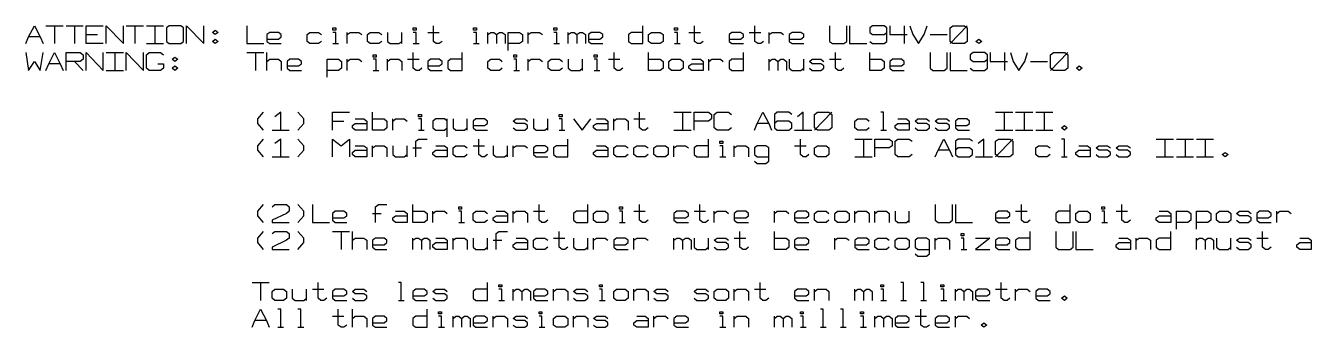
# Model space of a CAD drawing. Header units: millimetres. Extents: x 0 to 1189, y 35 to 806.
# Drawn here: x 601.3 to 865.2, y 307.8 to 369.6 of the extents above; entities that cross this region are included whole.
import ezdxf

# ---------------------------------------------------------------- set-up
doc = ezdxf.new("R2010")
doc.units = ezdxf.units.MM
doc.layers.add('Pen 1', color=7, linetype='Continuous')

msp = doc.modelspace()

# ---------------------------------------------------------------- linework, layer by layer
at = {"layer": 'Pen 1', "color": 7, "lineweight": 30}
for p, q in [((605.42, 369.65), (608.97, 369.65)), ((607.2, 369.65), (607.2, 365.98)), ((609.58, 369.65), (613.1, 369.65)), ((611.33, 369.65), (611.33, 365.98)), ((621.95, 369.65), (625.47, 369.65)), ((623.7, 369.65), (623.7, 365.98)), ((626.08, 369.65), (629.6, 369.65)), ((627.83, 369.65), (627.83, 365.98)), ((781.65, 369.65), (781.65, 365.98)), ((791.1, 365.98), (794.62, 369.65)), ((604.25, 367.35), (601.9, 367.35)), ((613.7, 367.83), (616.05, 367.83)), ((667.33, 365.98), (667.33, 368.27)), ((678.53, 365.98), (678.53, 368.27)), ((683.83, 368.27), (686.17, 368.27)), ((696.2, 365.98), (696.2, 368.27)), ((704.45, 365.98), (704.45, 368.27)), ((712.7, 365.98), (712.7, 368.27)), ((737.45, 368.27), (739.83, 368.27)), ((749.83, 368.27), (752.2, 368.27)), ((753.95, 365.98), (753.95, 368.27)), ((786.97, 367.83), (790.5, 367.83)), ((626.08, 365.98), (629.6, 365.98)), ((664.38, 365.98), (665.55, 365.98)), ((680.88, 365.98), (682.05, 365.98)), ((693.25, 365.98), (694.42, 365.98)), ((709.75, 365.98), (710.92, 365.98)), ((734.5, 365.98), (735.7, 365.98)), ((608.38, 361.85), (606.03, 361.85)), ((611.33, 362.33), (613.1, 360.48)), ((617.83, 364.15), (621.35, 364.15)), ((619.58, 364.15), (619.58, 360.48)), ((646.7, 364.15), (650.22, 364.15)), ((648.45, 364.15), (648.45, 360.48)), ((650.83, 360.48), (650.83, 364.15)), ((667.33, 360.48), (667.33, 362.77)), ((675.58, 360.48), (675.58, 362.77)), ((679.7, 362.77), (682.05, 362.77)), ((704.45, 360.48), (704.45, 362.77)), ((715.65, 360.48), (715.65, 362.77)), ((720.95, 362.77), (723.3, 362.77)), ((741.58, 360.48), (741.58, 362.77)), ((753.95, 360.48), (753.95, 362.77)), ((761.03, 360.48), (761.03, 362.77)), ((766.33, 362.77), (768.7, 362.77)), ((802.28, 364.15), (802.28, 360.48)), ((807.6, 362.33), (811.12, 362.33)), ((811.72, 360.48), (815.25, 364.15)), ((617.83, 360.48), (621.35, 360.48)), ((672.62, 360.48), (673.8, 360.48)), ((701.5, 360.48), (702.67, 360.48)), ((718, 360.48), (719.17, 360.48)), ((734.4, 351.92), (737.95, 351.92)), ((736.17, 351.92), (736.17, 348.25)), ((763.28, 348.25), (766.83, 351.92)), ((800.42, 351.92), (803.95, 351.92)), ((802.17, 351.92), (802.17, 348.25)), ((804.55, 351.92), (808.08, 351.92)), ((806.3, 351.92), (806.3, 348.25)), ((808.67, 351.92), (812.2, 351.92)), ((810.42, 351.92), (810.42, 348.25)), ((664.28, 350.1), (666.62, 350.1)), ((676.65, 348.25), (676.65, 350.55)), ((687.85, 346.88), (687.85, 350.55)), ((691.97, 348.25), (691.97, 350.55)), ((708.47, 348.25), (708.47, 350.55)), ((722.03, 348.25), (722.03, 350.55)), ((726.15, 350.55), (728.5, 350.55)), ((753.85, 349.62), (751.5, 349.62)), ((651.9, 348.25), (655.42, 348.25)), ((681.95, 348.25), (683.12, 348.25)), ((710.83, 348.25), (712, 348.25)), ((734.4, 348.25), (737.95, 348.25)), ((759.15, 348.25), (762.7, 348.25)), ((771.53, 346.42), (775.08, 346.42)), ((773.3, 346.42), (773.3, 342.75)), ((776.85, 348.25), (778.03, 348.25)), ((800.42, 348.25), (803.95, 348.25)), ((800.42, 342.75), (803.95, 346.42)), ((804.55, 348.25), (808.08, 348.25)), ((808.67, 348.25), (812.2, 348.25)), ((833.42, 346.42), (836.95, 346.42)), ((835.2, 346.42), (835.2, 342.75)), ((837.55, 346.42), (841.08, 346.42)), ((839.33, 346.42), (839.33, 342.75)), ((841.67, 346.42), (845.2, 346.42)), ((843.45, 346.42), (843.45, 342.75)), ((672.53, 342.75), (672.53, 345.05)), ((679.6, 342.75), (679.6, 345.05)), ((680.78, 344.6), (682.55, 344.6)), ((693.15, 345.05), (695.5, 345.05)), ((700.22, 342.75), (700.22, 345.05)), ((701.4, 342.75), (701.4, 345.05)), ((734.4, 342.75), (734.4, 345.05)), ((746.78, 342.75), (746.78, 345.05)), ((759.15, 345.05), (761.53, 345.05)), ((790.97, 344.12), (788.62, 344.12)), ((651.9, 342.75), (655.42, 342.75)), ((743.83, 342.75), (745.03, 342.75)), ((771.53, 342.75), (775.08, 342.75)), ((796.3, 342.75), (799.83, 342.75)), ((813.97, 342.75), (815.15, 342.75)), ((833.42, 342.75), (836.95, 342.75)), ((837.55, 342.75), (841.08, 342.75)), ((841.67, 342.75), (845.2, 342.75)), ((672.53, 331.15), (674.3, 331.15)), ((684.9, 329.3), (684.9, 331.6)), ((701.4, 329.3), (701.4, 331.6)), ((705.53, 331.6), (707.88, 331.6)), ((726.15, 331.6), (728.5, 331.6)), ((738.53, 331.6), (740.9, 331.6)), ((742.65, 329.3), (742.65, 331.6)), ((755.03, 329.3), (755.03, 331.6)), ((771.53, 329.3), (771.53, 331.6)), ((775.65, 329.3), (775.65, 331.6)), ((782.72, 329.3), (782.72, 331.6)), ((804.55, 331.6), (806.9, 331.6)), ((825.17, 331.6), (827.53, 331.6)), ((858.17, 329.3), (858.17, 331.6)), ((664.28, 327.48), (667.8, 327.48)), ((666.05, 327.48), (666.05, 323.8)), ((668.4, 323.8), (668.4, 327.48)), ((690.2, 329.3), (691.38, 329.3)), ((723.2, 329.3), (724.38, 329.3)), ((822.22, 329.3), (823.4, 329.3)), ((680.78, 323.8), (680.78, 326.1)), ((689.03, 323.8), (689.03, 326.1)), ((696.1, 323.8), (696.1, 326.1)), ((697.28, 325.65), (699.05, 325.65)), ((709.65, 326.1), (712, 326.1)), ((716.72, 323.8), (716.72, 326.1)), ((717.9, 323.8), (717.9, 326.1)), ((726.15, 323.8), (726.15, 326.1)), ((734.4, 323.8), (734.4, 326.1)), ((741.47, 323.8), (741.47, 326.1)), ((746.78, 326.1), (749.15, 326.1)), ((767.4, 323.8), (767.4, 326.1)), ((788.05, 323.8), (788.05, 326.1)), ((829.3, 323.8), (829.3, 326.1)), ((841.67, 323.8), (841.67, 326.1)), ((848.75, 323.8), (848.75, 326.1)), ((854.05, 326.1), (856.4, 326.1)), ((793.35, 323.8), (794.53, 323.8)), ((647.78, 317), (651.3, 317)), ((649.53, 317), (649.53, 313.33)), ((658.97, 313.33), (658.97, 315.62)), ((660.15, 315.62), (662.5, 315.62)), ((701.4, 313.33), (701.4, 315.62)), ((709.65, 313.33), (709.65, 315.62)), ((726.15, 313.33), (726.15, 315.62)), ((746.78, 313.33), (746.78, 315.62)), ((750.9, 315.62), (753.28, 315.62)), ((763.28, 313.33), (763.28, 315.62)), ((771.53, 313.33), (771.53, 315.62)), ((792.17, 313.33), (792.17, 315.62)), ((800.42, 315.62), (802.78, 315.62)), ((804.55, 313.33), (804.55, 315.62)), ((668.4, 307.83), (668.4, 311.5)), ((677.83, 313.33), (679, 313.33)), ((698.45, 313.33), (699.62, 313.33)), ((719.08, 313.33), (720.25, 313.33)), ((776.85, 313.33), (778.03, 313.33)), ((780.97, 313.33), (782.15, 313.33)), ((785.1, 313.33), (786.28, 313.33)), ((789.22, 313.33), (790.4, 313.33)), ((650.72, 309.2), (648.35, 309.2)), ((664.28, 310.12), (666.62, 310.12)), ((689.03, 307.83), (689.03, 310.12)), ((697.28, 307.83), (697.28, 310.12)), ((713.78, 307.83), (713.78, 310.12)), ((730.28, 307.83), (730.28, 310.12)), ((746.78, 307.83), (746.78, 310.12)), ((755.03, 307.83), (755.03, 310.12)), ((775.65, 307.83), (775.65, 310.12)), ((783.92, 310.12), (786.28, 310.12)), ((792.17, 307.83), (792.17, 310.12)), ((653.08, 307.83), (654.25, 307.83)), ((657.2, 307.83), (658.38, 307.83)), ((686.08, 307.83), (687.25, 307.83)), ((706.7, 307.83), (707.88, 307.83)), ((743.83, 307.83), (745.03, 307.83)), ((760.35, 307.83), (761.53, 307.83)), ((764.47, 307.83), (765.65, 307.83)), ((768.6, 307.83), (769.78, 307.83)), ((772.72, 307.83), (773.9, 307.83))]:
    msp.add_line(p, q, dxfattribs=at)
for points in [[(601.3, 365.98), (601.9, 367.35), (603.08, 369.65), (604.25, 367.35), (604.85, 365.98)], [(617.22, 365.98), (613.7, 365.98), (613.7, 369.65), (617.22, 369.65)], [(617.83, 365.98), (617.83, 369.65), (621.35, 365.98), (621.35, 369.65)], [(630.2, 366.45), (630.78, 365.98), (633.15, 365.98), (633.72, 366.45), (633.72, 369.2), (633.15, 369.65), (630.78, 369.65), (630.2, 369.2), (630.2, 366.45)], [(634.33, 365.98), (634.33, 369.65), (637.85, 365.98), (637.85, 369.65)], [(646.7, 369.65), (646.7, 365.98), (650.22, 365.98)], [(686.78, 366.45), (686.17, 365.98), (685.6, 365.98), (685, 366.45), (685, 369.65)], [(728.03, 368.27), (725.67, 368.27), (725.08, 367.83), (725.08, 366.45), (725.67, 365.98), (728.03, 365.98), (728.03, 369.65)], [(740.4, 366.45), (739.83, 365.98), (739.22, 365.98), (738.62, 366.45), (738.62, 369.65)], [(752.78, 366.45), (752.2, 365.98), (751.6, 365.98), (751, 366.45), (751, 369.65)], [(766.33, 369.65), (766.33, 366.45), (766.92, 365.98), (769.28, 365.98), (769.88, 366.45), (769.88, 369.65)], [(770.45, 369.65), (770.45, 365.98), (774, 365.98)], [(774.58, 366.45), (775.17, 365.98), (777.53, 365.98), (778.12, 366.45), (778.12, 369.2), (777.53, 369.65), (775.17, 369.65), (774.58, 369.2), (774.58, 368.27), (775.17, 367.83), (777.53, 367.83), (778.12, 368.27)], [(778.7, 369.65), (778.7, 367.83), (782.25, 367.83)], [(782.85, 369.65), (783.42, 367.83), (784.6, 365.98), (785.78, 367.83), (786.38, 369.65)], [(791.1, 366.45), (791.1, 369.2), (791.67, 369.65), (794.03, 369.65), (794.62, 369.2), (794.62, 366.45), (794.03, 365.98), (791.67, 365.98), (791.1, 366.45)], [(640.2, 367.83), (639.62, 368.27), (640.2, 368.73), (640.8, 368.27), (640.2, 367.83)], [(640.2, 365.98), (639.62, 366.45), (640.2, 366.9), (640.8, 366.45), (640.2, 365.98)], [(650.83, 366.9), (653.17, 366.9), (653.78, 367.35), (653.78, 367.83), (653.17, 368.27), (651.4, 368.27), (650.83, 367.83), (650.83, 366.45), (651.4, 365.98), (653.78, 365.98)], [(662.03, 366.45), (661.42, 365.98), (659.65, 365.98), (659.08, 366.45), (659.08, 367.83), (659.65, 368.27), (661.42, 368.27), (662.03, 367.83)], [(664.38, 368.73), (664.38, 369.2), (664.97, 369.2), (664.97, 368.73), (664.38, 368.73)], [(664.97, 365.98), (664.97, 368.27), (664.38, 368.27)], [(667.33, 367.83), (667.9, 368.27), (669.67, 368.27), (670.28, 367.83)], [(674.4, 366.45), (673.8, 365.98), (672.03, 365.98), (671.45, 366.45), (671.45, 367.83), (672.03, 368.27), (673.8, 368.27), (674.4, 367.83)], [(675.58, 368.27), (675.58, 366.45), (676.15, 365.98), (677.92, 365.98), (678.53, 366.45)], [(680.88, 368.73), (680.88, 369.2), (681.47, 369.2), (681.47, 368.73), (680.88, 368.73)], [(681.47, 365.98), (681.47, 368.27), (680.88, 368.27)], [(693.25, 368.73), (693.25, 369.2), (693.85, 369.2), (693.85, 368.73), (693.25, 368.73)], [(693.85, 365.98), (693.85, 368.27), (693.25, 368.27)], [(696.2, 367.83), (696.8, 368.27), (697.38, 368.27), (697.97, 367.83), (697.97, 365.98)], [(697.97, 367.83), (698.55, 368.27), (699.15, 368.27), (699.72, 367.83), (699.72, 365.98)], [(700.33, 364.6), (700.33, 368.27), (702.67, 368.27), (703.28, 367.83), (703.28, 366.45), (702.67, 365.98), (700.33, 365.98)], [(704.45, 367.83), (705.05, 368.27), (706.8, 368.27), (707.4, 367.83)], [(709.75, 368.73), (709.75, 369.2), (710.35, 369.2), (710.35, 368.73), (709.75, 368.73)], [(710.35, 365.98), (710.35, 368.27), (709.75, 368.27)], [(712.7, 367.83), (713.3, 368.27), (713.88, 368.27), (714.47, 367.83), (714.47, 365.98)], [(714.47, 367.83), (715.05, 368.27), (715.65, 368.27), (716.25, 367.83), (716.25, 365.98)], [(716.83, 366.9), (719.17, 366.9), (719.78, 367.35), (719.78, 367.83), (719.17, 368.27), (717.42, 368.27), (716.83, 367.83), (716.83, 366.45), (717.42, 365.98), (719.78, 365.98)], [(729.2, 366.45), (729.2, 367.83), (729.8, 368.27), (731.58, 368.27), (732.15, 367.83), (732.15, 366.45), (731.58, 365.98), (729.8, 365.98), (729.2, 366.45)], [(734.5, 368.73), (734.5, 369.2), (735.1, 369.2), (735.1, 368.73), (734.5, 368.73)], [(735.1, 365.98), (735.1, 368.27), (734.5, 368.27)], [(745.7, 366.9), (748.08, 366.9), (748.65, 367.35), (748.65, 367.83), (748.08, 368.27), (746.3, 368.27), (745.7, 367.83), (745.7, 366.45), (746.3, 365.98), (748.65, 365.98)], [(753.95, 367.83), (754.55, 368.27), (756.33, 368.27), (756.9, 367.83)], [(758.08, 366.9), (760.45, 366.9), (761.03, 367.35), (761.03, 367.83), (760.45, 368.27), (758.67, 368.27), (758.08, 367.83), (758.08, 366.45), (758.67, 365.98), (761.03, 365.98)], [(796.97, 365.98), (796.4, 366.45), (796.97, 366.9), (797.58, 366.45), (796.97, 365.98)], [(601.3, 364.15), (601.9, 360.48), (603.08, 362.33), (604.25, 360.48), (604.85, 364.15)], [(605.42, 360.48), (606.03, 361.85), (607.2, 364.15), (608.38, 361.85), (608.97, 360.48)], [(609.58, 360.48), (609.58, 364.15), (612.5, 364.15), (613.1, 363.7), (613.1, 362.77), (612.5, 362.33), (609.58, 362.33)], [(613.7, 360.48), (613.7, 364.15), (617.22, 360.48), (617.22, 364.15)], [(621.95, 360.48), (621.95, 364.15), (625.47, 360.48), (625.47, 364.15)], [(628.42, 361.85), (629.6, 361.85), (629.6, 360.95), (629, 360.48), (626.65, 360.48), (626.08, 360.95), (626.08, 363.7), (626.65, 364.15), (629, 364.15), (629.6, 363.7)], [(631.95, 362.33), (631.38, 362.77), (631.95, 363.23), (632.55, 362.77), (631.95, 362.33)], [(650.83, 362.33), (651.4, 362.77), (653.17, 362.77), (653.78, 362.33), (653.78, 360.48)], [(654.95, 361.4), (657.3, 361.4), (657.9, 361.85), (657.9, 362.33), (657.3, 362.77), (655.53, 362.77), (654.95, 362.33), (654.95, 360.95), (655.53, 360.48), (657.9, 360.48)], [(663.2, 359.1), (663.2, 362.77), (665.55, 362.77), (666.15, 362.33), (666.15, 360.95), (665.55, 360.48), (663.2, 360.48)], [(667.33, 362.33), (667.9, 362.77), (669.67, 362.77), (670.28, 362.33)], [(672.62, 363.23), (672.62, 363.7), (673.22, 363.7), (673.22, 363.23), (672.62, 363.23)], [(673.22, 360.48), (673.22, 362.77), (672.62, 362.77)], [(675.58, 362.33), (676.15, 362.77), (677.92, 362.77), (678.53, 362.33), (678.53, 360.48)], [(682.65, 360.95), (682.05, 360.48), (681.47, 360.48), (680.88, 360.95), (680.88, 364.15)], [(683.83, 361.4), (686.17, 361.4), (686.78, 361.85), (686.78, 362.33), (686.17, 362.77), (684.42, 362.77), (683.83, 362.33), (683.83, 360.95), (684.42, 360.48), (686.78, 360.48)], [(690.9, 362.77), (688.55, 362.77), (687.95, 362.33), (687.95, 360.95), (688.55, 360.48), (690.9, 360.48), (690.9, 364.15)], [(699.15, 360.95), (698.55, 360.48), (696.8, 360.48), (696.2, 360.95), (696.2, 362.33), (696.8, 362.77), (698.55, 362.77), (699.15, 362.33)], [(701.5, 363.23), (701.5, 363.7), (702.1, 363.7), (702.1, 363.23), (701.5, 363.23)], [(702.1, 360.48), (702.1, 362.77), (701.5, 362.77)], [(704.45, 362.33), (705.05, 362.77), (706.8, 362.77), (707.4, 362.33)], [(711.53, 360.95), (710.92, 360.48), (709.17, 360.48), (708.58, 360.95), (708.58, 362.33), (709.17, 362.77), (710.92, 362.77), (711.53, 362.33)], [(712.7, 362.77), (712.7, 360.95), (713.3, 360.48), (715.05, 360.48), (715.65, 360.95)], [(718, 363.23), (718, 363.7), (718.6, 363.7), (718.6, 363.23), (718, 363.23)], [(718.6, 360.48), (718.6, 362.77), (718, 362.77)], [(723.9, 360.95), (723.3, 360.48), (722.72, 360.48), (722.12, 360.95), (722.12, 364.15)], [(729.2, 362.77), (731.58, 362.77), (732.15, 362.33), (732.15, 360.95), (731.58, 360.48), (729.2, 360.48), (729.2, 364.15)], [(733.33, 360.95), (733.33, 362.33), (733.92, 362.77), (735.7, 362.77), (736.28, 362.33), (736.28, 360.95), (735.7, 360.48), (733.92, 360.48), (733.33, 360.95)], [(738.05, 362.77), (739.83, 362.77), (740.4, 362.33), (740.4, 360.48), (738.05, 360.48), (737.45, 360.95), (737.45, 361.4), (738.05, 361.85), (740.4, 361.85)], [(741.58, 362.33), (742.17, 362.77), (743.95, 362.77), (744.53, 362.33)], [(748.65, 362.77), (746.3, 362.77), (745.7, 362.33), (745.7, 360.95), (746.3, 360.48), (748.65, 360.48), (748.65, 364.15)], [(753.95, 362.33), (754.55, 362.77), (755.15, 362.77), (755.72, 362.33), (755.72, 360.48)], [(755.72, 362.33), (756.33, 362.77), (756.9, 362.77), (757.5, 362.33), (757.5, 360.48)], [(758.08, 362.77), (758.08, 360.95), (758.67, 360.48), (760.45, 360.48), (761.03, 360.95)], [(762.2, 360.95), (762.8, 360.48), (764.58, 360.48), (765.15, 360.95), (765.15, 361.4), (764.58, 361.85), (762.8, 361.85), (762.2, 362.33), (762.8, 362.77), (764.58, 362.77), (765.15, 362.33)], [(769.28, 360.95), (768.7, 360.48), (768.1, 360.48), (767.53, 360.95), (767.53, 364.15)], [(774.58, 362.77), (776.95, 362.77), (777.53, 362.33), (777.53, 360.95), (776.95, 360.48), (774.58, 360.48), (774.58, 364.15)], [(778.7, 361.4), (781.08, 361.4), (781.65, 361.85), (781.65, 362.33), (781.08, 362.77), (779.3, 362.77), (778.7, 362.33), (778.7, 360.95), (779.3, 360.48), (781.65, 360.48)], [(786.97, 364.15), (786.97, 360.95), (787.55, 360.48), (789.9, 360.48), (790.5, 360.95), (790.5, 364.15)], [(791.1, 364.15), (791.1, 360.48), (794.62, 360.48)], [(795.22, 360.95), (795.8, 360.48), (798.15, 360.48), (798.75, 360.95), (798.75, 363.7), (798.15, 364.15), (795.8, 364.15), (795.22, 363.7), (795.22, 362.77), (795.8, 362.33), (798.15, 362.33), (798.75, 362.77)], [(799.35, 364.15), (799.35, 362.33), (802.88, 362.33)], [(803.47, 364.15), (804.05, 362.33), (805.22, 360.48), (806.42, 362.33), (807, 364.15)], [(811.72, 360.95), (811.72, 363.7), (812.3, 364.15), (814.67, 364.15), (815.25, 363.7), (815.25, 360.95), (814.67, 360.48), (812.3, 360.48), (811.72, 360.95)], [(631.95, 360.48), (631.38, 360.95), (631.95, 361.4), (632.55, 360.95), (631.95, 360.48)], [(817.6, 360.48), (817.03, 360.95), (817.6, 361.4), (818.2, 360.95), (817.6, 360.48)], [(650.12, 348.25), (648.95, 349.62), (648.95, 350.55), (650.12, 351.92)], [(653.65, 348.25), (653.65, 351.92), (652.47, 351)], [(657.2, 348.25), (658.38, 349.62), (658.38, 350.55), (657.2, 351.92)], [(664.28, 348.25), (664.28, 351.92), (667.8, 351.92)], [(672.53, 350.55), (674.88, 350.55), (675.47, 350.1), (675.47, 348.73), (674.88, 348.25), (672.53, 348.25), (672.53, 351.92)], [(681.95, 351), (681.95, 351.48), (682.55, 351.48), (682.55, 351), (681.95, 351)], [(710.83, 351), (710.83, 351.48), (711.42, 351.48), (711.42, 351), (710.83, 351)], [(729.1, 348.73), (728.5, 348.25), (727.92, 348.25), (727.33, 348.73), (727.33, 351.92)], [(738.53, 348.25), (738.53, 351.92), (741.47, 351.92), (742.08, 351.48), (742.08, 350.55), (741.47, 350.1), (738.53, 350.1)], [(746.2, 348.73), (745.6, 348.25), (743.25, 348.25), (742.65, 348.73), (742.65, 351.48), (743.25, 351.92), (745.6, 351.92), (746.2, 351.48)], [(750.9, 348.25), (751.5, 349.62), (752.67, 351.92), (753.85, 349.62), (754.45, 348.25)], [(758.58, 351.48), (757.97, 351.92), (755.62, 351.92), (755.03, 351.48), (755.03, 348.73), (755.62, 348.25), (757.97, 348.25), (758.58, 348.73), (758.58, 349.62), (757.97, 350.1), (755.62, 350.1), (755.03, 349.62)], [(760.92, 348.25), (760.92, 351.92), (759.75, 351)], [(763.28, 348.73), (763.28, 351.48), (763.88, 351.92), (766.22, 351.92), (766.83, 351.48), (766.83, 348.73), (766.22, 348.25), (763.88, 348.25), (763.28, 348.73)], [(777.42, 348.25), (777.42, 351.92), (776.85, 351.92)], [(668.97, 350.55), (670.75, 350.55), (671.35, 350.1), (671.35, 348.25), (668.97, 348.25), (668.4, 348.73), (668.4, 349.17), (668.97, 349.62), (671.35, 349.62)], [(676.65, 350.1), (677.22, 350.55), (679, 350.55), (679.6, 350.1)], [(682.55, 348.25), (682.55, 350.55), (681.95, 350.55)], [(687.85, 350.1), (687.25, 350.55), (685.5, 350.55), (684.9, 350.1), (684.9, 348.73), (685.5, 348.25), (687.25, 348.25), (687.85, 348.73)], [(689.03, 350.55), (689.03, 348.73), (689.62, 348.25), (691.38, 348.25), (691.97, 348.73)], [(693.15, 349.17), (695.5, 349.17), (696.1, 349.62), (696.1, 350.1), (695.5, 350.55), (693.75, 350.55), (693.15, 350.1), (693.15, 348.73), (693.75, 348.25), (696.1, 348.25)], [(701.4, 348.73), (702, 348.25), (703.75, 348.25), (704.35, 348.73), (704.35, 349.17), (703.75, 349.62), (702, 349.62), (701.4, 350.1), (702, 350.55), (703.75, 350.55), (704.35, 350.1)], [(705.53, 350.55), (705.53, 348.73), (706.12, 348.25), (707.88, 348.25), (708.47, 348.73)], [(711.42, 348.25), (711.42, 350.55), (710.83, 350.55)], [(713.78, 350.55), (715.55, 348.25), (717.33, 350.55)], [(718.5, 350.55), (720.25, 350.55), (720.85, 350.1), (720.85, 348.25), (718.5, 348.25), (717.9, 348.73), (717.9, 349.17), (718.5, 349.62), (720.85, 349.62)], [(722.03, 350.1), (722.62, 350.55), (724.38, 350.55), (724.97, 350.1), (724.97, 348.25)], [(774.47, 348.73), (773.9, 348.25), (772.12, 348.25), (771.53, 348.73), (771.53, 350.1), (772.12, 350.55), (773.9, 350.55), (774.47, 350.1)], [(780.38, 350.55), (782.15, 350.55), (782.72, 350.1), (782.72, 348.25), (780.38, 348.25), (779.8, 348.73), (779.8, 349.17), (780.38, 349.62), (782.72, 349.62)], [(783.92, 348.73), (784.5, 348.25), (786.28, 348.25), (786.85, 348.73), (786.85, 349.17), (786.28, 349.62), (784.5, 349.62), (783.92, 350.1), (784.5, 350.55), (786.28, 350.55), (786.85, 350.1)], [(788.05, 348.73), (788.62, 348.25), (790.4, 348.25), (790.97, 348.73), (790.97, 349.17), (790.4, 349.62), (788.62, 349.62), (788.05, 350.1), (788.62, 350.55), (790.4, 350.55), (790.97, 350.1)], [(792.17, 349.17), (794.53, 349.17), (795.1, 349.62), (795.1, 350.1), (794.53, 350.55), (792.75, 350.55), (792.17, 350.1), (792.17, 348.73), (792.75, 348.25), (795.1, 348.25)], [(814.55, 348.25), (813.97, 348.73), (814.55, 349.17), (815.15, 348.73), (814.55, 348.25)], [(650.12, 342.75), (648.95, 344.12), (648.95, 345.05), (650.12, 346.42)], [(653.65, 342.75), (653.65, 346.42), (652.47, 345.5)], [(657.2, 342.75), (658.38, 344.12), (658.38, 345.05), (657.2, 346.42)], [(664.28, 342.75), (664.28, 346.42), (666.05, 345.05), (667.8, 346.42), (667.8, 342.75)], [(681.38, 342.75), (681.38, 345.98), (681.95, 346.42), (683.72, 346.42)], [(696.1, 343.23), (695.5, 342.75), (694.92, 342.75), (694.33, 343.23), (694.33, 346.42)], [(712.6, 345.05), (710.25, 345.05), (709.65, 344.6), (709.65, 343.23), (710.25, 342.75), (712.6, 342.75), (712.6, 346.42)], [(741.47, 345.05), (739.12, 345.05), (738.53, 344.6), (738.53, 343.23), (739.12, 342.75), (741.47, 342.75), (741.47, 346.42)], [(743.83, 345.5), (743.83, 345.98), (744.42, 345.98), (744.42, 345.5), (743.83, 345.5)], [(762.1, 343.23), (761.53, 342.75), (760.92, 342.75), (760.35, 343.23), (760.35, 346.42)], [(775.65, 342.75), (775.65, 346.42), (778.6, 346.42), (779.2, 345.98), (779.2, 345.05), (778.6, 344.6), (775.65, 344.6)], [(783.33, 343.23), (782.72, 342.75), (780.38, 342.75), (779.8, 343.23), (779.8, 345.98), (780.38, 346.42), (782.72, 346.42), (783.33, 345.98)], [(788.05, 342.75), (788.62, 344.12), (789.8, 346.42), (790.97, 344.12), (791.58, 342.75)], [(795.7, 345.98), (795.1, 346.42), (792.75, 346.42), (792.17, 345.98), (792.17, 343.23), (792.75, 342.75), (795.1, 342.75), (795.7, 343.23), (795.7, 344.12), (795.1, 344.6), (792.75, 344.6), (792.17, 344.12)], [(798.05, 342.75), (798.05, 346.42), (796.88, 345.5)], [(800.42, 343.23), (800.42, 345.98), (801, 346.42), (803.38, 346.42), (803.95, 345.98), (803.95, 343.23), (803.38, 342.75), (801, 342.75), (800.42, 343.23)], [(814.55, 342.75), (814.55, 346.42), (813.97, 346.42)], [(668.97, 345.05), (670.75, 345.05), (671.35, 344.6), (671.35, 342.75), (668.97, 342.75), (668.4, 343.23), (668.4, 343.67), (668.97, 344.12), (671.35, 344.12)], [(672.53, 344.6), (673.1, 345.05), (674.88, 345.05), (675.47, 344.6), (675.47, 342.75)], [(676.65, 345.05), (676.65, 343.23), (677.22, 342.75), (679, 342.75), (679.6, 343.23)], [(685.5, 345.05), (687.25, 345.05), (687.85, 344.6), (687.85, 342.75), (685.5, 342.75), (684.9, 343.23), (684.9, 343.67), (685.5, 344.12), (687.85, 344.12)], [(691.97, 343.23), (691.38, 342.75), (689.62, 342.75), (689.03, 343.23), (689.03, 344.6), (689.62, 345.05), (691.38, 345.05), (691.97, 344.6)], [(697.28, 345.05), (697.28, 343.23), (697.88, 342.75), (699.62, 342.75), (700.22, 343.23)], [(701.4, 344.6), (702, 345.05), (703.75, 345.05), (704.35, 344.6)], [(705.53, 343.67), (707.88, 343.67), (708.47, 344.12), (708.47, 344.6), (707.88, 345.05), (706.12, 345.05), (705.53, 344.6), (705.53, 343.23), (706.12, 342.75), (708.47, 342.75)], [(718.5, 345.05), (720.25, 345.05), (720.85, 344.6), (720.85, 342.75), (718.5, 342.75), (717.9, 343.23), (717.9, 343.67), (718.5, 344.12), (720.85, 344.12)], [(724.97, 343.23), (724.38, 342.75), (722.62, 342.75), (722.03, 343.23), (722.03, 344.6), (722.62, 345.05), (724.38, 345.05), (724.97, 344.6)], [(729.1, 343.23), (728.5, 342.75), (726.75, 342.75), (726.15, 343.23), (726.15, 344.6), (726.75, 345.05), (728.5, 345.05), (729.1, 344.6)], [(730.28, 343.23), (730.28, 344.6), (730.88, 345.05), (732.65, 345.05), (733.22, 344.6), (733.22, 343.23), (732.65, 342.75), (730.88, 342.75), (730.28, 343.23)], [(734.4, 344.6), (735, 345.05), (736.78, 345.05), (737.35, 344.6)], [(744.42, 342.75), (744.42, 345.05), (743.83, 345.05)], [(746.78, 344.6), (747.38, 345.05), (749.15, 345.05), (749.72, 344.6), (749.72, 342.75)], [(750.9, 341.85), (751.5, 341.38), (753.28, 341.38), (753.85, 341.85), (753.85, 344.6), (753.28, 345.05), (751.5, 345.05), (750.9, 344.6), (750.9, 343.23), (751.5, 342.75), (753.85, 342.75)], [(763.28, 343.23), (763.28, 344.6), (763.88, 345.05), (765.65, 345.05), (766.22, 344.6), (766.22, 343.23), (765.65, 342.75), (763.88, 342.75), (763.28, 343.23)], [(811.62, 343.23), (811.03, 342.75), (809.25, 342.75), (808.67, 343.23), (808.67, 344.6), (809.25, 345.05), (811.03, 345.05), (811.62, 344.6)], [(817.5, 345.05), (819.28, 345.05), (819.88, 344.6), (819.88, 342.75), (817.5, 342.75), (816.92, 343.23), (816.92, 343.67), (817.5, 344.12), (819.88, 344.12)], [(821.05, 343.23), (821.62, 342.75), (823.4, 342.75), (824, 343.23), (824, 343.67), (823.4, 344.12), (821.62, 344.12), (821.05, 344.6), (821.62, 345.05), (823.4, 345.05), (824, 344.6)], [(825.17, 343.23), (825.75, 342.75), (827.53, 342.75), (828.12, 343.23), (828.12, 343.67), (827.53, 344.12), (825.75, 344.12), (825.17, 344.6), (825.75, 345.05), (827.53, 345.05), (828.12, 344.6)], [(847.58, 342.75), (846.97, 343.23), (847.58, 343.67), (848.15, 343.23), (847.58, 342.75)], [(650.12, 329.3), (648.95, 330.67), (648.95, 331.6), (650.12, 332.98)], [(651.9, 332.52), (652.47, 332.98), (654.85, 332.98), (655.42, 332.52), (655.42, 331.6), (654.85, 331.15), (651.9, 329.77), (651.9, 329.3), (655.42, 329.3)], [(657.2, 329.3), (658.38, 330.67), (658.38, 331.6), (657.2, 332.98)], [(660.15, 332.98), (660.15, 329.3), (663.67, 329.3)], [(673.1, 329.3), (673.1, 332.52), (673.7, 332.98), (675.47, 332.98)], [(680.78, 331.6), (683.12, 331.6), (683.72, 331.15), (683.72, 329.77), (683.12, 329.3), (680.78, 329.3), (680.78, 332.98)], [(708.47, 329.77), (707.88, 329.3), (707.3, 329.3), (706.7, 329.77), (706.7, 332.98)], [(716.72, 331.6), (714.38, 331.6), (713.78, 331.15), (713.78, 329.77), (714.38, 329.3), (716.72, 329.3), (716.72, 332.98)], [(729.1, 329.77), (728.5, 329.3), (727.92, 329.3), (727.33, 329.77), (727.33, 332.98)], [(741.47, 329.77), (740.9, 329.3), (740.3, 329.3), (739.7, 329.77), (739.7, 332.98)], [(788.05, 332.98), (788.05, 329.77), (788.62, 329.3), (790.97, 329.3), (791.58, 329.77), (791.58, 332.98)], [(792.17, 332.98), (792.17, 329.3), (795.7, 329.3)], [(807.5, 329.77), (806.9, 329.3), (806.3, 329.3), (805.72, 329.77), (805.72, 332.98)], [(815.75, 331.6), (813.38, 331.6), (812.8, 331.15), (812.8, 329.77), (813.38, 329.3), (815.75, 329.3), (815.75, 332.98)], [(828.12, 329.77), (827.53, 329.3), (826.95, 329.3), (826.35, 329.77), (826.35, 332.98)], [(664.28, 330.23), (666.62, 330.23), (667.22, 330.67), (667.22, 331.15), (666.62, 331.6), (664.85, 331.6), (664.28, 331.15), (664.28, 329.77), (664.85, 329.3), (667.22, 329.3)], [(677.22, 331.6), (679, 331.6), (679.6, 331.15), (679.6, 329.3), (677.22, 329.3), (676.65, 329.77), (676.65, 330.23), (677.22, 330.67), (679.6, 330.67)], [(684.9, 331.15), (685.5, 331.6), (687.25, 331.6), (687.85, 331.15)], [(690.2, 332.05), (690.2, 332.52), (690.8, 332.52), (690.8, 332.05), (690.2, 332.05)], [(690.8, 329.3), (690.8, 331.6), (690.2, 331.6)], [(696.1, 329.77), (695.5, 329.3), (693.75, 329.3), (693.15, 329.77), (693.15, 331.15), (693.75, 331.6), (695.5, 331.6), (696.1, 331.15)], [(697.88, 331.6), (699.62, 331.6), (700.22, 331.15), (700.22, 329.3), (697.88, 329.3), (697.28, 329.77), (697.28, 330.23), (697.88, 330.67), (700.22, 330.67)], [(701.4, 331.15), (702, 331.6), (703.75, 331.6), (704.35, 331.15), (704.35, 329.3)], [(717.9, 329.77), (717.9, 331.15), (718.5, 331.6), (720.25, 331.6), (720.85, 331.15), (720.85, 329.77), (720.25, 329.3), (718.5, 329.3), (717.9, 329.77)], [(723.2, 332.05), (723.2, 332.52), (723.8, 332.52), (723.8, 332.05), (723.2, 332.05)], [(723.8, 329.3), (723.8, 331.6), (723.2, 331.6)], [(734.4, 330.23), (736.78, 330.23), (737.35, 330.67), (737.35, 331.15), (736.78, 331.6), (735, 331.6), (734.4, 331.15), (734.4, 329.77), (735, 329.3), (737.35, 329.3)], [(742.65, 331.15), (743.25, 331.6), (745.03, 331.6), (745.6, 331.15)], [(746.78, 330.23), (749.15, 330.23), (749.72, 330.67), (749.72, 331.15), (749.15, 331.6), (747.38, 331.6), (746.78, 331.15), (746.78, 329.77), (747.38, 329.3), (749.72, 329.3)], [(755.03, 331.15), (755.62, 331.6), (757.4, 331.6), (757.97, 331.15)], [(759.15, 330.23), (761.53, 330.23), (762.1, 330.67), (762.1, 331.15), (761.53, 331.6), (759.75, 331.6), (759.15, 331.15), (759.15, 329.77), (759.75, 329.3), (762.1, 329.3)], [(766.22, 329.77), (765.65, 329.3), (763.88, 329.3), (763.28, 329.77), (763.28, 331.15), (763.88, 331.6), (765.65, 331.6), (766.22, 331.15)], [(767.4, 329.77), (767.4, 331.15), (768, 331.6), (769.78, 331.6), (770.35, 331.15), (770.35, 329.77), (769.78, 329.3), (768, 329.3), (767.4, 329.77)], [(771.53, 331.15), (772.12, 331.6), (773.9, 331.6), (774.47, 331.15), (774.47, 329.3)], [(775.65, 331.15), (776.25, 331.6), (778.03, 331.6), (778.6, 331.15), (778.6, 329.3)], [(779.8, 331.6), (779.8, 329.77), (780.38, 329.3), (782.15, 329.3), (782.72, 329.77)], [(800.42, 330.23), (802.78, 330.23), (803.38, 330.67), (803.38, 331.15), (802.78, 331.6), (801, 331.6), (800.42, 331.15), (800.42, 329.77), (801, 329.3), (803.38, 329.3)], [(816.92, 329.77), (816.92, 331.15), (817.5, 331.6), (819.28, 331.6), (819.88, 331.15), (819.88, 329.77), (819.28, 329.3), (817.5, 329.3), (816.92, 329.77)], [(822.22, 332.05), (822.22, 332.52), (822.8, 332.52), (822.8, 332.05), (822.22, 332.05)], [(822.8, 329.3), (822.8, 331.6), (822.22, 331.6)], [(834, 331.6), (835.78, 331.6), (836.38, 331.15), (836.38, 329.3), (834, 329.3), (833.42, 329.77), (833.42, 330.23), (834, 330.67), (836.38, 330.67)], [(837.55, 327.92), (837.55, 331.6), (839.9, 331.6), (840.5, 331.15), (840.5, 329.77), (839.9, 329.3), (837.55, 329.3)], [(841.67, 327.92), (841.67, 331.6), (844.03, 331.6), (844.62, 331.15), (844.62, 329.77), (844.03, 329.3), (841.67, 329.3)], [(845.8, 329.77), (845.8, 331.15), (846.38, 331.6), (848.15, 331.6), (848.75, 331.15), (848.75, 329.77), (848.15, 329.3), (846.38, 329.3), (845.8, 329.77)], [(849.92, 329.77), (850.53, 329.3), (852.28, 329.3), (852.88, 329.77), (852.88, 330.23), (852.28, 330.67), (850.53, 330.67), (849.92, 331.15), (850.53, 331.6), (852.28, 331.6), (852.88, 331.15)], [(854.05, 330.23), (856.4, 330.23), (857, 330.67), (857, 331.15), (856.4, 331.6), (854.65, 331.6), (854.05, 331.15), (854.05, 329.77), (854.65, 329.3), (857, 329.3)], [(858.17, 331.15), (858.78, 331.6), (860.53, 331.6), (861.12, 331.15)], [(650.12, 323.8), (648.95, 325.17), (648.95, 326.1), (650.12, 327.48)], [(651.9, 327.02), (652.47, 327.48), (654.85, 327.48), (655.42, 327.02), (655.42, 326.1), (654.85, 325.65), (651.9, 324.27), (651.9, 323.8), (655.42, 323.8)], [(657.2, 323.8), (658.38, 325.17), (658.38, 326.1), (657.2, 327.48)], [(697.88, 323.8), (697.88, 327.02), (698.45, 327.48), (700.22, 327.48)], [(712.6, 324.27), (712, 323.8), (711.42, 323.8), (710.83, 324.27), (710.83, 327.48)], [(749.72, 324.27), (749.15, 323.8), (748.55, 323.8), (747.95, 324.27), (747.95, 327.48)], [(755.03, 326.1), (757.4, 326.1), (757.97, 325.65), (757.97, 324.27), (757.4, 323.8), (755.03, 323.8), (755.03, 327.48)], [(807.5, 326.1), (805.12, 326.1), (804.55, 325.65), (804.55, 324.27), (805.12, 323.8), (807.5, 323.8), (807.5, 327.48)], [(812.8, 327.48), (812.8, 324.27), (813.38, 323.8), (815.75, 323.8), (816.33, 324.27), (816.33, 327.48)], [(816.92, 327.48), (816.92, 323.8), (820.45, 323.8)], [(836.38, 326.1), (834, 326.1), (833.42, 325.65), (833.42, 324.27), (834, 323.8), (836.38, 323.8), (836.38, 327.48)], [(857, 324.27), (856.4, 323.8), (855.83, 323.8), (855.22, 324.27), (855.22, 327.48)], [(668.4, 325.65), (668.97, 326.1), (670.75, 326.1), (671.35, 325.65), (671.35, 323.8)], [(672.53, 324.73), (674.88, 324.73), (675.47, 325.17), (675.47, 325.65), (674.88, 326.1), (673.1, 326.1), (672.53, 325.65), (672.53, 324.27), (673.1, 323.8), (675.47, 323.8)], [(680.78, 325.65), (681.38, 326.1), (681.95, 326.1), (682.55, 325.65), (682.55, 323.8)], [(682.55, 325.65), (683.12, 326.1), (683.72, 326.1), (684.3, 325.65), (684.3, 323.8)], [(685.5, 326.1), (687.25, 326.1), (687.85, 325.65), (687.85, 323.8), (685.5, 323.8), (684.9, 324.27), (684.9, 324.73), (685.5, 325.17), (687.85, 325.17)], [(689.03, 325.65), (689.62, 326.1), (691.38, 326.1), (691.97, 325.65), (691.97, 323.8)], [(693.15, 326.1), (693.15, 324.27), (693.75, 323.8), (695.5, 323.8), (696.1, 324.27)], [(702, 326.1), (703.75, 326.1), (704.35, 325.65), (704.35, 323.8), (702, 323.8), (701.4, 324.27), (701.4, 324.73), (702, 325.17), (704.35, 325.17)], [(708.47, 324.27), (707.88, 323.8), (706.12, 323.8), (705.53, 324.27), (705.53, 325.65), (706.12, 326.1), (707.88, 326.1), (708.47, 325.65)], [(713.78, 326.1), (713.78, 324.27), (714.38, 323.8), (716.12, 323.8), (716.72, 324.27)], [(717.9, 325.65), (718.5, 326.1), (720.25, 326.1), (720.85, 325.65)], [(722.03, 324.73), (724.38, 324.73), (724.97, 325.17), (724.97, 325.65), (724.38, 326.1), (722.62, 326.1), (722.03, 325.65), (722.03, 324.27), (722.62, 323.8), (724.97, 323.8)], [(726.15, 325.65), (726.75, 326.1), (728.5, 326.1), (729.1, 325.65)], [(734.4, 325.65), (735, 326.1), (735.58, 326.1), (736.17, 325.65), (736.17, 323.8)], [(736.17, 325.65), (736.78, 326.1), (737.35, 326.1), (737.95, 325.65), (737.95, 323.8)], [(738.53, 326.1), (738.53, 324.27), (739.12, 323.8), (740.9, 323.8), (741.47, 324.27)], [(742.65, 324.27), (743.25, 323.8), (745.03, 323.8), (745.6, 324.27), (745.6, 324.73), (745.03, 325.17), (743.25, 325.17), (742.65, 325.65), (743.25, 326.1), (745.03, 326.1), (745.6, 325.65)], [(759.15, 324.73), (761.53, 324.73), (762.1, 325.17), (762.1, 325.65), (761.53, 326.1), (759.75, 326.1), (759.15, 325.65), (759.15, 324.27), (759.75, 323.8), (762.1, 323.8)], [(767.4, 325.65), (768, 326.1), (769.78, 326.1), (770.35, 325.65)], [(771.53, 324.73), (773.9, 324.73), (774.47, 325.17), (774.47, 325.65), (773.9, 326.1), (772.12, 326.1), (771.53, 325.65), (771.53, 324.27), (772.12, 323.8), (774.47, 323.8)], [(778.6, 324.27), (778.03, 323.8), (776.25, 323.8), (775.65, 324.27), (775.65, 325.65), (776.25, 326.1), (778.03, 326.1), (778.6, 325.65)], [(779.8, 324.27), (779.8, 325.65), (780.38, 326.1), (782.15, 326.1), (782.72, 325.65), (782.72, 324.27), (782.15, 323.8), (780.38, 323.8), (779.8, 324.27)], [(783.92, 322.9), (784.5, 322.42), (786.28, 322.42), (786.85, 322.9), (786.85, 325.65), (786.28, 326.1), (784.5, 326.1), (783.92, 325.65), (783.92, 324.27), (784.5, 323.8), (786.85, 323.8)], [(788.05, 325.65), (788.62, 326.1), (790.4, 326.1), (790.97, 325.65), (790.97, 323.8)], [(793.35, 326.55), (793.35, 327.02), (793.92, 327.02), (793.92, 326.55), (793.35, 326.55)], [(793.92, 323.8), (793.92, 326.1), (793.35, 326.1)], [(796.3, 326.1), (799.22, 326.1), (796.3, 323.8), (799.22, 323.8)], [(800.42, 324.73), (802.78, 324.73), (803.38, 325.17), (803.38, 325.65), (802.78, 326.1), (801, 326.1), (800.42, 325.65), (800.42, 324.27), (801, 323.8), (803.38, 323.8)], [(825.75, 326.1), (827.53, 326.1), (828.12, 325.65), (828.12, 323.8), (825.75, 323.8), (825.17, 324.27), (825.17, 324.73), (825.75, 325.17), (828.12, 325.17)], [(829.3, 325.65), (829.88, 326.1), (831.65, 326.1), (832.25, 325.65), (832.25, 323.8)], [(841.67, 325.65), (842.25, 326.1), (842.85, 326.1), (843.45, 325.65), (843.45, 323.8)], [(843.45, 325.65), (844.03, 326.1), (844.62, 326.1), (845.2, 325.65), (845.2, 323.8)], [(845.8, 326.1), (845.8, 324.27), (846.38, 323.8), (848.15, 323.8), (848.75, 324.27)], [(849.92, 324.27), (850.53, 323.8), (852.28, 323.8), (852.88, 324.27), (852.88, 324.73), (852.28, 325.17), (850.53, 325.17), (849.92, 325.65), (850.53, 326.1), (852.28, 326.1), (852.88, 325.65)], [(862.9, 326.1), (864.65, 326.1), (865.25, 325.65), (865.25, 323.8), (862.9, 323.8), (862.3, 324.27), (862.3, 324.73), (862.9, 325.17), (865.25, 325.17)], [(663.1, 313.77), (662.5, 313.33), (661.92, 313.33), (661.33, 313.77), (661.33, 317)], [(678.42, 313.33), (678.42, 317), (677.83, 317)], [(696.1, 315.62), (693.75, 315.62), (693.15, 315.15), (693.15, 313.77), (693.75, 313.33), (696.1, 313.33), (696.1, 317)], [(753.85, 313.77), (753.28, 313.33), (752.67, 313.33), (752.08, 313.77), (752.08, 317)], [(781.55, 313.33), (781.55, 317), (780.97, 317)], [(785.67, 313.33), (785.67, 317), (785.1, 317)], [(803.38, 313.77), (802.78, 313.33), (802.17, 313.33), (801.6, 313.77), (801.6, 317)], [(651.9, 313.77), (651.9, 315.15), (652.47, 315.62), (654.25, 315.62), (654.85, 315.15), (654.85, 313.77), (654.25, 313.33), (652.47, 313.33), (651.9, 313.77)], [(656.03, 315.62), (656.03, 313.77), (656.6, 313.33), (658.38, 313.33), (658.97, 313.77)], [(664.28, 314.25), (666.62, 314.25), (667.22, 314.7), (667.22, 315.15), (666.62, 315.62), (664.85, 315.62), (664.28, 315.15), (664.28, 313.77), (664.85, 313.33), (667.22, 313.33)], [(668.4, 313.77), (668.97, 313.33), (670.75, 313.33), (671.35, 313.77), (671.35, 314.25), (670.75, 314.7), (668.97, 314.7), (668.4, 315.15), (668.97, 315.62), (670.75, 315.62), (671.35, 315.15)], [(680.78, 314.25), (683.12, 314.25), (683.72, 314.7), (683.72, 315.15), (683.12, 315.62), (681.38, 315.62), (680.78, 315.15), (680.78, 313.77), (681.38, 313.33), (683.72, 313.33)], [(684.9, 313.77), (685.5, 313.33), (687.25, 313.33), (687.85, 313.77), (687.85, 314.25), (687.25, 314.7), (685.5, 314.7), (684.9, 315.15), (685.5, 315.62), (687.25, 315.62), (687.85, 315.15)], [(698.45, 316.08), (698.45, 316.52), (699.05, 316.52), (699.05, 316.08), (698.45, 316.08)], [(699.05, 313.33), (699.05, 315.62), (698.45, 315.62)], [(701.4, 315.15), (702, 315.62), (702.58, 315.62), (703.17, 315.15), (703.17, 313.33)], [(703.17, 315.15), (703.75, 315.62), (704.35, 315.62), (704.95, 315.15), (704.95, 313.33)], [(705.53, 314.25), (707.88, 314.25), (708.47, 314.7), (708.47, 315.15), (707.88, 315.62), (706.12, 315.62), (705.53, 315.15), (705.53, 313.77), (706.12, 313.33), (708.47, 313.33)], [(709.65, 315.15), (710.25, 315.62), (712, 315.62), (712.6, 315.15), (712.6, 313.33)], [(713.78, 313.77), (714.38, 313.33), (716.12, 313.33), (716.72, 313.77), (716.72, 314.25), (716.12, 314.7), (714.38, 314.7), (713.78, 315.15), (714.38, 315.62), (716.12, 315.62), (716.72, 315.15)], [(719.08, 316.08), (719.08, 316.52), (719.67, 316.52), (719.67, 316.08), (719.08, 316.08)], [(719.67, 313.33), (719.67, 315.62), (719.08, 315.62)], [(722.03, 313.77), (722.03, 315.15), (722.62, 315.62), (724.38, 315.62), (724.97, 315.15), (724.97, 313.77), (724.38, 313.33), (722.62, 313.33), (722.03, 313.77)], [(726.15, 315.15), (726.75, 315.62), (728.5, 315.62), (729.1, 315.15), (729.1, 313.33)], [(730.28, 313.77), (730.88, 313.33), (732.65, 313.33), (733.22, 313.77), (733.22, 314.25), (732.65, 314.7), (730.88, 314.7), (730.28, 315.15), (730.88, 315.62), (732.65, 315.62), (733.22, 315.15)], [(738.53, 313.77), (739.12, 313.33), (740.9, 313.33), (741.47, 313.77), (741.47, 314.25), (740.9, 314.7), (739.12, 314.7), (738.53, 315.15), (739.12, 315.62), (740.9, 315.62), (741.47, 315.15)], [(742.65, 313.77), (742.65, 315.15), (743.25, 315.62), (745.03, 315.62), (745.6, 315.15), (745.6, 313.77), (745.03, 313.33), (743.25, 313.33), (742.65, 313.77)], [(746.78, 315.15), (747.38, 315.62), (749.15, 315.62), (749.72, 315.15), (749.72, 313.33)], [(759.15, 314.25), (761.53, 314.25), (762.1, 314.7), (762.1, 315.15), (761.53, 315.62), (759.75, 315.62), (759.15, 315.15), (759.15, 313.77), (759.75, 313.33), (762.1, 313.33)], [(763.28, 315.15), (763.88, 315.62), (765.65, 315.62), (766.22, 315.15), (766.22, 313.33)], [(771.53, 315.15), (772.12, 315.62), (772.72, 315.62), (773.3, 315.15), (773.3, 313.33)], [(773.3, 315.15), (773.9, 315.62), (774.47, 315.62), (775.08, 315.15), (775.08, 313.33)], [(776.85, 316.08), (776.85, 316.52), (777.42, 316.52), (777.42, 316.08), (776.85, 316.08)], [(777.42, 313.33), (777.42, 315.62), (776.85, 315.62)], [(789.22, 316.08), (789.22, 316.52), (789.8, 316.52), (789.8, 316.08), (789.22, 316.08)], [(789.8, 313.33), (789.8, 315.62), (789.22, 315.62)], [(792.17, 315.15), (792.75, 315.62), (793.35, 315.62), (793.92, 315.15), (793.92, 313.33)], [(793.92, 315.15), (794.53, 315.62), (795.1, 315.62), (795.7, 315.15), (795.7, 313.33)], [(796.3, 314.25), (798.65, 314.25), (799.22, 314.7), (799.22, 315.15), (798.65, 315.62), (796.88, 315.62), (796.3, 315.15), (796.3, 313.77), (796.88, 313.33), (799.22, 313.33)], [(804.55, 315.15), (805.12, 315.62), (806.9, 315.62), (807.5, 315.15)], [(808.67, 314.25), (811.03, 314.25), (811.62, 314.7), (811.62, 315.15), (811.03, 315.62), (809.25, 315.62), (808.67, 315.15), (808.67, 313.77), (809.25, 313.33), (811.62, 313.33)], [(814.55, 313.33), (813.97, 313.77), (814.55, 314.25), (815.15, 313.77), (814.55, 313.33)], [(647.78, 307.83), (648.35, 309.2), (649.53, 311.5), (650.72, 309.2), (651.3, 307.83)], [(653.65, 307.83), (653.65, 311.5), (653.08, 311.5)], [(657.8, 307.83), (657.8, 311.5), (657.2, 311.5)], [(667.22, 308.27), (666.62, 307.83), (666.05, 307.83), (665.45, 308.27), (665.45, 311.5)], [(683.72, 310.12), (681.38, 310.12), (680.78, 309.65), (680.78, 308.27), (681.38, 307.83), (683.72, 307.83), (683.72, 311.5)], [(765.05, 307.83), (765.05, 311.5), (764.47, 311.5)], [(769.17, 307.83), (769.17, 311.5), (768.6, 311.5)], [(786.85, 308.27), (786.28, 307.83), (785.67, 307.83), (785.1, 308.27), (785.1, 311.5)], [(668.4, 309.65), (668.97, 310.12), (670.75, 310.12), (671.35, 309.65), (671.35, 307.83)], [(672.53, 308.75), (674.88, 308.75), (675.47, 309.2), (675.47, 309.65), (674.88, 310.12), (673.1, 310.12), (672.53, 309.65), (672.53, 308.27), (673.1, 307.83), (675.47, 307.83)], [(686.08, 310.58), (686.08, 311.02), (686.67, 311.02), (686.67, 310.58), (686.08, 310.58)], [(686.67, 307.83), (686.67, 310.12), (686.08, 310.12)], [(689.03, 309.65), (689.62, 310.12), (690.2, 310.12), (690.8, 309.65), (690.8, 307.83)], [(690.8, 309.65), (691.38, 310.12), (691.97, 310.12), (692.55, 309.65), (692.55, 307.83)], [(693.15, 308.75), (695.5, 308.75), (696.1, 309.2), (696.1, 309.65), (695.5, 310.12), (693.75, 310.12), (693.15, 309.65), (693.15, 308.27), (693.75, 307.83), (696.1, 307.83)], [(697.28, 309.65), (697.88, 310.12), (699.62, 310.12), (700.22, 309.65), (700.22, 307.83)], [(701.4, 308.27), (702, 307.83), (703.75, 307.83), (704.35, 308.27), (704.35, 308.75), (703.75, 309.2), (702, 309.2), (701.4, 309.65), (702, 310.12), (703.75, 310.12), (704.35, 309.65)], [(706.7, 310.58), (706.7, 311.02), (707.3, 311.02), (707.3, 310.58), (706.7, 310.58)], [(707.3, 307.83), (707.3, 310.12), (706.7, 310.12)], [(709.65, 308.27), (709.65, 309.65), (710.25, 310.12), (712, 310.12), (712.6, 309.65), (712.6, 308.27), (712, 307.83), (710.25, 307.83), (709.65, 308.27)], [(713.78, 309.65), (714.38, 310.12), (716.12, 310.12), (716.72, 309.65), (716.72, 307.83)], [(717.9, 308.27), (718.5, 307.83), (720.25, 307.83), (720.85, 308.27), (720.85, 308.75), (720.25, 309.2), (718.5, 309.2), (717.9, 309.65), (718.5, 310.12), (720.25, 310.12), (720.85, 309.65)], [(726.75, 310.12), (728.5, 310.12), (729.1, 309.65), (729.1, 307.83), (726.75, 307.83), (726.15, 308.27), (726.15, 308.75), (726.75, 309.2), (729.1, 309.2)], [(730.28, 309.65), (730.88, 310.12), (732.65, 310.12), (733.22, 309.65)], [(734.4, 308.75), (736.78, 308.75), (737.35, 309.2), (737.35, 309.65), (736.78, 310.12), (735, 310.12), (734.4, 309.65), (734.4, 308.27), (735, 307.83), (737.35, 307.83)], [(743.83, 310.58), (743.83, 311.02), (744.42, 311.02), (744.42, 310.58), (743.83, 310.58)], [(744.42, 307.83), (744.42, 310.12), (743.83, 310.12)], [(746.78, 309.65), (747.38, 310.12), (749.15, 310.12), (749.72, 309.65), (749.72, 307.83)], [(755.03, 309.65), (755.62, 310.12), (756.22, 310.12), (756.8, 309.65), (756.8, 307.83)], [(756.8, 309.65), (757.4, 310.12), (757.97, 310.12), (758.58, 309.65), (758.58, 307.83)], [(760.35, 310.58), (760.35, 311.02), (760.92, 311.02), (760.92, 310.58), (760.35, 310.58)], [(760.92, 307.83), (760.92, 310.12), (760.35, 310.12)], [(772.72, 310.58), (772.72, 311.02), (773.3, 311.02), (773.3, 310.58), (772.72, 310.58)], [(773.3, 307.83), (773.3, 310.12), (772.72, 310.12)], [(775.65, 309.65), (776.25, 310.12), (776.85, 310.12), (777.42, 309.65), (777.42, 307.83)], [(777.42, 309.65), (778.03, 310.12), (778.6, 310.12), (779.2, 309.65), (779.2, 307.83)], [(779.8, 308.75), (782.15, 308.75), (782.72, 309.2), (782.72, 309.65), (782.15, 310.12), (780.38, 310.12), (779.8, 309.65), (779.8, 308.27), (780.38, 307.83), (782.72, 307.83)], [(788.05, 308.75), (790.4, 308.75), (790.97, 309.2), (790.97, 309.65), (790.4, 310.12), (788.62, 310.12), (788.05, 309.65), (788.05, 308.27), (788.62, 307.83), (790.97, 307.83)], [(792.17, 309.65), (792.75, 310.12), (794.53, 310.12), (795.1, 309.65)], [(798.05, 307.83), (797.47, 308.27), (798.05, 308.75), (798.65, 308.27), (798.05, 307.83)]]:
    msp.add_lwpolyline(points, dxfattribs=at)

doc.saveas('drawing.dxf')
